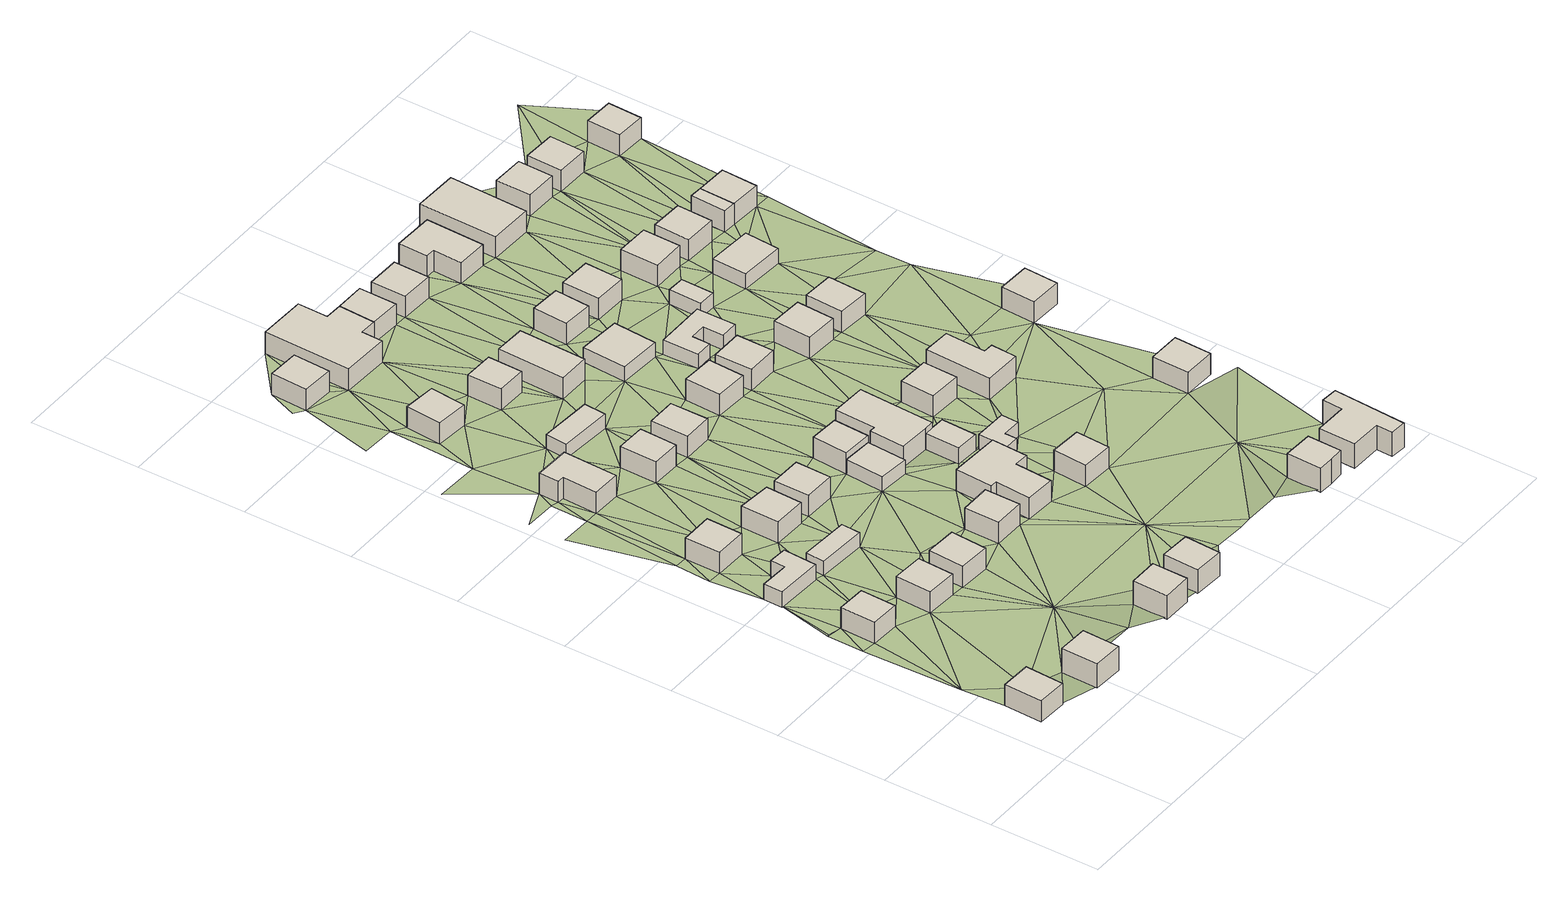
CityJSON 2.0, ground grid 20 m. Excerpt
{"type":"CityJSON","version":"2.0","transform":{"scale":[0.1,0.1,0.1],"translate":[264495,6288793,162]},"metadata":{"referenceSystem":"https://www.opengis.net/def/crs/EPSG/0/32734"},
"CityObjects":{
"building1":{"type":"Building","attributes":{"address":"57 Palm Lane Mamre 7347 Cape Town","building":"house","building:levels":"1","building_height":4.1,"roof_height":167.6,"ground_height":163.5,"plus_code":"4FRWFFP7+6RM"},"geometry":[{"type":"Solid","lod":"1","boundaries":[[[[0,1,2,3]],[[1,4,5,2]],[[4,6,7,5]],[[6,0,3,7]],[[3,2,5,7]],[[6,4,1,0]]]]}]},
"building2":{"type":"Building","attributes":{"address":"59 Palm Lane Mamre 7347 Cape Town","building":"house","building:levels":"1","building_height":4.1,"roof_height":168.15,"ground_height":164.05,"plus_code":"4FRWFFP7+6VF"},"geometry":[{"type":"Solid","lod":"1","boundaries":[[[[8,9,10,11]],[[9,12,13,10]],[[12,14,15,13]],[[14,8,11,15]],[[11,10,13,15]],[[14,12,9,8]]]]}]},
"building3":{"type":"Building","attributes":{"address":"58 Palm Lane Mamre 7347 Cape Town","building":"house","building:levels":"1","building_height":4.1,"roof_height":167.37,"ground_height":163.27,"plus_code":"4FRWFFP7+8RW"},"geometry":[{"type":"Solid","lod":"1","boundaries":[[[[16,17,18,19]],[[17,20,21,18]],[[20,22,23,21]],[[22,16,19,23]],[[19,18,21,23]],[[22,20,17,16]]]]}]},
"building4":{"type":"Building","attributes":{"building":"cabin","building:levels":"1","building_height":2.8,"roof_height":166.07,"ground_height":163.27,"plus_code":"4FRWFFP7+CR5"},"geometry":[{"type":"Solid","lod":"1","boundaries":[[[[24,25,26,27]],[[25,28,29,26]],[[28,30,31,29]],[[30,32,33,31]],[[32,34,35,33]],[[34,24,27,35]],[[27,26,29,31,33,35]],[[34,32,30,28,25,24]]]]}]},
"building5":{"type":"Building","attributes":{"address":"63 Olyf Lane Mamre 7347 Cape Town","building":"house","building:levels":"1","building_height":4.1,"roof_height":167.18,"ground_height":163.08,"plus_code":"4FRWFFP7+FR5"},"geometry":[{"type":"Solid","lod":"1","boundaries":[[[[36,37,38,39]],[[37,40,41,38]],[[40,42,43,41]],[[42,36,39,43]],[[39,38,41,43]],[[42,40,37,36]]]]}]},
"building6":{"type":"Building","attributes":{"address":"60 Palm Lane Mamre 7347 Cape Town","building":"house","building:levels":"1","building_height":4.1,"roof_height":167.39,"ground_height":163.29,"plus_code":"4FRWFFP7+8VP"},"geometry":[{"type":"Solid","lod":"1","boundaries":[[[[44,45,46,47]],[[45,48,49,46]],[[48,50,51,49]],[[50,44,47,51]],[[47,46,49,51]],[[50,48,45,44]]]]}]},
"building7":{"type":"Building","attributes":{"building":"cabin","building:levels":"1","building_height":2.8,"roof_height":166.09,"ground_height":163.29,"plus_code":"4FRWFFP7+CV4"},"geometry":[{"type":"Solid","lod":"1","boundaries":[[[[52,53,54,55]],[[53,56,57,54]],[[56,58,59,57]],[[58,52,55,59]],[[55,54,57,59]],[[58,56,53,52]]]]}]},
"building8":{"type":"Building","attributes":{"address":"62 Palm Lane Mamre 7347 Cape Town","building":"house","building:levels":"1","building_height":4.1,"roof_height":167.39,"ground_height":163.29,"plus_code":"4FRWFFP7+8WM"},"geometry":[{"type":"Solid","lod":"1","boundaries":[[[[60,61,62,63]],[[61,64,65,62]],[[64,66,67,65]],[[66,60,63,67]],[[63,62,65,67]],[[66,64,61,60]]]]}]},
"building9":{"type":"Building","attributes":{"address":"34 Olyf Lane Mamre 7347 Cape Town","building":"house","building:levels":"1","building_height":4.1,"roof_height":167.21,"ground_height":163.11,"plus_code":"4FRWFFP7+GVR"},"geometry":[{"type":"Solid","lod":"1","boundaries":[[[[68,69,70,71]],[[69,72,73,70]],[[72,74,75,73]],[[74,76,77,75]],[[76,78,79,77]],[[78,68,71,79]],[[71,70,73,75,77,79]],[[78,76,74,72,69,68]]]]}]},
"building10":{"type":"Building","attributes":{"address":"63 Palm Lane Mamre 7347 Cape Town","building":"house","building:levels":"1","building_height":4.1,"roof_height":168.15,"ground_height":164.05,"plus_code":"4FRWFFP7+6XC"},"geometry":[{"type":"Solid","lod":"1","boundaries":[[[[80,81,82,83]],[[81,84,85,82]],[[84,86,87,85]],[[86,80,83,87]],[[83,82,85,87]],[[86,84,81,80]]]]}]},
"building11":{"type":"Building","attributes":{"address":"61 Olyf Lane Mamre 7347 Cape Town","building":"house","building:levels":"1","building_height":4.1,"roof_height":167.1,"ground_height":163,"plus_code":"4FRWFFP7+CVX"},"geometry":[{"type":"Solid","lod":"1","boundaries":[[[[88,89,90,91]],[[89,92,93,90]],[[92,94,95,93]],[[94,88,91,95]],[[91,90,93,95]],[[94,92,89,88]]]]}]},
"building12":{"type":"Building","attributes":{"address":"65 Palm Lane Mamre 7347 Cape Town","building":"house","building:levels":"1","building_height":4.1,"roof_height":168.41,"ground_height":164.31,"plus_code":"4FRWFFP7+6XH"},"geometry":[{"type":"Solid","lod":"1","boundaries":[[[[96,97,98,99]],[[97,100,101,98]],[[100,102,103,101]],[[102,96,99,103]],[[99,98,101,103]],[[102,100,97,96]]]]}]},
"building13":{"type":"Building","attributes":{"address":"59 Olyf Lane Mamre 7347 Cape Town","building":"house","building:levels":"1","building_height":4.1,"roof_height":167.1,"ground_height":163,"plus_code":"4FRWFFP7+CWW"},"geometry":[{"type":"Solid","lod":"1","boundaries":[[[[104,105,106,107]],[[105,108,109,106]],[[108,110,111,109]],[[110,104,107,111]],[[107,106,109,111]],[[110,108,105,104]]]]}]},
"building14":{"type":"Building","attributes":{"address":"27 Manna Lane Mamre 7347 Cape Town","building":"house","building:levels":"1","building_height":4.1,"roof_height":167.18,"ground_height":163.08,"plus_code":"4FRWFFP7+MV2"},"geometry":[{"type":"Solid","lod":"1","boundaries":[[[[112,113,114,115]],[[113,116,117,114]],[[116,118,119,117]],[[118,112,115,119]],[[115,114,117,119]],[[118,116,113,112]]]]}]},
"building15":{"type":"Building","attributes":{"address":"32 Olyf Lane Mamre 7347 Cape Town","building":"house","building:levels":"1","building_height":4.1,"roof_height":167.13,"ground_height":163.03,"plus_code":"4FRWFFP7+GWJ"},"geometry":[{"type":"Solid","lod":"1","boundaries":[[[[120,121,122,123]],[[121,124,125,122]],[[124,126,127,125]],[[126,120,123,127]],[[123,122,125,127]],[[126,124,121,120]]]]}]},
"building16":{"type":"Building","attributes":{"address":"64 Palm Lane Mamre 7347 Cape Town","building":"house","building:levels":"1","building_height":4.1,"roof_height":167.39,"ground_height":163.29,"plus_code":"4FRWFFP7+8XV"},"geometry":[{"type":"Solid","lod":"1","boundaries":[[[[128,129,130,131]],[[129,132,133,130]],[[132,134,135,133]],[[134,128,131,135]],[[131,130,133,135]],[[134,132,129,128]]]]}]},
"building17":{"type":"Building","attributes":{"address":"54 Manna Lane Mamre 7347 Cape Town","building":"house","building:levels":"1","building_height":4.1,"roof_height":166.83,"ground_height":162.73,"plus_code":"4FRWFFP7+PRQ"},"geometry":[{"type":"Solid","lod":"1","boundaries":[[[[136,137,138,139]],[[137,140,141,138]],[[140,142,143,141]],[[142,136,139,143]],[[139,138,141,143]],[[142,140,137,136]]]]}]},
"building18":{"type":"Building","attributes":{"building":"cabin","building:levels":"1","building_height":2.8,"roof_height":165.83,"ground_height":163.03,"plus_code":"4FRWFFP7+HWJ"},"geometry":[{"type":"Solid","lod":"1","boundaries":[[[[144,145,146,147]],[[145,148,149,146]],[[148,150,151,149]],[[150,144,147,151]],[[147,146,149,151]],[[150,148,145,144]]]]}]},
"building19":{"type":"Building","attributes":{"address":"30 Olyf Lane Mamre 7347 Cape Town","building":"house","building:levels":"1","building_height":4.1,"roof_height":167.13,"ground_height":163.03,"plus_code":"4FRWFFP7+GWP"},"geometry":[{"type":"Solid","lod":"1","boundaries":[[[[152,153,154,155]],[[153,156,157,154]],[[156,158,159,157]],[[158,152,155,159]],[[155,154,157,159]],[[158,156,153,152]]]]}]},
"building20":{"type":"Building","attributes":{"building":"cabin","building:levels":"1","building_height":2.8,"roof_height":165.76,"ground_height":162.96,"plus_code":"4FRWFFP7+CXG"},"geometry":[{"type":"Solid","lod":"1","boundaries":[[[[160,161,162,163]],[[161,164,165,162]],[[164,166,167,165]],[[166,160,163,167]],[[163,162,165,167]],[[166,164,161,160]]]]}]},
"building21":{"type":"Building","attributes":{"address":"25 Manna Lane Mamre 7347 Cape Town","building":"house","building:levels":"1","building_height":4.1,"roof_height":167.21,"ground_height":163.11,"plus_code":"4FRWFFP7+JWR"},"geometry":[{"type":"Solid","lod":"1","boundaries":[[[[168,169,170,171]],[[169,172,173,170]],[[172,174,175,173]],[[174,168,171,175]],[[171,170,173,175]],[[174,172,169,168]]]]}]},
"building22":{"type":"Building","attributes":{"address":"66 Palm Lane Mamre 7347 Cape Town","building":"house","building:levels":"1","building_height":4.1,"roof_height":167.44,"ground_height":163.34,"plus_code":"4FRWFFP8+922"},"geometry":[{"type":"Solid","lod":"1","boundaries":[[[[176,177,178,179]],[[177,180,181,178]],[[180,182,183,181]],[[182,184,185,183]],[[184,186,187,185]],[[186,188,189,187]],[[188,190,191,189]],[[190,176,179,191]],[[179,178,181,183,185,187,189,191]],[[190,188,186,184,182,180,177,176]]]]}]},
"building23":{"type":"Building","attributes":{"address":"57 Olyf Lane Mamre 7347 Cape Town","building":"house","building:levels":"1","building_height":4.1,"roof_height":167.06,"ground_height":162.96,"plus_code":"4FRWFFP7+CXW"},"geometry":[{"type":"Solid","lod":"1","boundaries":[[[[161,160,192,193]],[[160,194,195,192]],[[194,196,197,195]],[[196,161,193,197]],[[193,192,195,197]],[[196,194,160,161]]]]}]},
"building24":{"type":"Building","attributes":{"address":"52 Manna Lane Mamre 7347 Cape Town","building":"yes","building:levels":"1","building_height":4.1,"roof_height":166.91,"ground_height":162.81,"plus_code":"4FRWFFP7+PVQ"},"geometry":[{"type":"Solid","lod":"1","boundaries":[[[[198,199,200,201]],[[199,202,203,200]],[[202,204,205,203]],[[204,206,207,205]],[[206,208,209,207]],[[208,210,211,209]],[[210,212,213,211]],[[212,198,201,213]],[[201,200,203,205,207,209,211,213]],[[212,210,208,206,204,202,199,198]]]]}]},
"building25":{"type":"Building","attributes":{"address":"23 Manna Lane Mamre 7347 Cape Town","building":"house","building:levels":"1","building_height":4.1,"roof_height":167.21,"ground_height":163.11,"plus_code":"4FRWFFP7+JWH"},"geometry":[{"type":"Solid","lod":"1","boundaries":[[[[214,215,216,217]],[[215,218,219,216]],[[218,220,221,219]],[[220,214,217,221]],[[217,216,219,221]],[[220,218,215,214]]]]}]},
"building26":{"type":"Building","attributes":{"address":"55 Olyf Lane Mamre 7347 Cape Town","building":"house","building:levels":"1","building_height":4.1,"roof_height":167.06,"ground_height":162.96,"plus_code":"4FRWFFP8+C2V"},"geometry":[{"type":"Solid","lod":"1","boundaries":[[[[222,223,224,225]],[[223,226,227,224]],[[226,228,229,227]],[[228,230,231,229]],[[230,232,233,231]],[[232,234,235,233]],[[234,222,225,235]],[[225,224,227,229,231,233,235]],[[234,232,230,228,226,223,222]]]]}]},
"building27":{"type":"Building","attributes":{"building":"cabin","building:levels":"1","building_height":2.8,"roof_height":166.14,"ground_height":163.34,"plus_code":"4FRWFFP8+C24"},"geometry":[{"type":"Solid","lod":"1","boundaries":[[[[222,236,237,238]],[[236,239,240,237]],[[239,241,242,240]],[[241,223,243,242]],[[223,222,238,243]],[[238,237,240,242,243]],[[223,241,239,236,222]]]]}]},
"building28":{"type":"Building","attributes":{"address":"68 Palm Lane Mamre 7347 Cape Town","building":"house","building:levels":"1","building_height":4.1,"roof_height":167.44,"ground_height":163.34,"plus_code":"4FRWFFP8+83C"},"geometry":[{"type":"Solid","lod":"1","boundaries":[[[[244,245,246,247]],[[245,248,249,246]],[[248,250,251,249]],[[250,244,247,251]],[[247,246,249,251]],[[250,248,245,244]]]]}]},
"building29":{"type":"Building","attributes":{"address":"28 Olyf Lane Mamre 7347 Cape Town","building":"house","building:levels":"1","building_height":4.1,"roof_height":167.07,"ground_height":162.97,"plus_code":"4FRWFFP7+GXQ"},"geometry":[{"type":"Solid","lod":"1","boundaries":[[[[252,253,254,255]],[[253,256,257,254]],[[256,258,259,257]],[[258,252,255,259]],[[255,254,257,259]],[[258,256,253,252]]]]}]},
"building30":{"type":"Building","attributes":{"address":"50 Manna Lane Mamre 7347 Cape Town","building":"house","building:levels":"1","building_height":4.1,"roof_height":166.91,"ground_height":162.81,"plus_code":"4FRWFFP7+PWP"},"geometry":[{"type":"Solid","lod":"1","boundaries":[[[[260,261,201,200]],[[261,262,263,201]],[[262,264,265,263]],[[264,260,200,265]],[[200,201,263,265]],[[264,262,261,260]]]]}]},
"building31":{"type":"Building","attributes":{"building":"cabin","building:levels":"1","building_height":2.8,"roof_height":166.14,"ground_height":163.34,"plus_code":"4FRWFFP8+92Q"},"geometry":[{"type":"Solid","lod":"1","boundaries":[[[[266,267,268,269]],[[267,270,271,268]],[[270,272,273,271]],[[272,274,275,273]],[[274,276,277,275]],[[276,266,269,277]],[[269,268,271,273,275,277]],[[276,274,272,270,267,266]]]]}]},
"building32":{"type":"Building","attributes":{"address":"Mamre 7347 Cape Town","building":"cabin","building:levels":"1","building_height":2.8,"roof_height":165.82,"ground_height":163.02,"plus_code":"4FRWFFP7+HXX"},"geometry":[{"type":"Solid","lod":"1","boundaries":[[[[278,279,280,281]],[[279,282,283,280]],[[282,284,285,283]],[[284,278,281,285]],[[281,280,283,285]],[[284,282,279,278]]]]}]},
"building33":{"type":"Building","attributes":{"address":"26 Olyf Lane Mamre 7347 Cape Town","building":"house","building:levels":"1","building_height":4.1,"roof_height":167.07,"ground_height":162.97,"plus_code":"4FRWFFP8+G2M"},"geometry":[{"type":"Solid","lod":"1","boundaries":[[[[286,287,288,289]],[[287,290,291,288]],[[290,292,293,291]],[[292,286,289,293]],[[289,288,291,293]],[[292,290,287,286]]]]}]},
"building34":{"type":"Building","attributes":{"address":"71 Palm Lane Mamre 7347 Cape Town","building":"house","building:levels":"1","building_height":4.1,"roof_height":168.61,"ground_height":164.51,"plus_code":"4FRWFFP8+648"},"geometry":[{"type":"Solid","lod":"1","boundaries":[[[[294,295,296,297]],[[295,298,299,296]],[[298,300,301,299]],[[300,302,303,301]],[[302,294,297,303]],[[297,296,299,301,303]],[[302,300,298,295,294]]]]}]},
"building35":{"type":"Building","attributes":{"address":"48 Manna Lane Mamre 7347 Cape Town","building":"house","building:levels":"1","building_height":4.1,"roof_height":166.91,"ground_height":162.81,"plus_code":"4FRWFFP7+PXM"},"geometry":[{"type":"Solid","lod":"1","boundaries":[[[[304,305,306,307]],[[305,308,309,306]],[[308,310,311,309]],[[310,304,307,311]],[[307,306,309,311]],[[310,308,305,304]]]]}]},
"building36":{"type":"Building","attributes":{"address":"53 Olyf Lane Mamre 7347 Cape Town","building":"house","building:levels":"1","building_height":4.1,"roof_height":167.06,"ground_height":162.96,"plus_code":"4FRWFFP8+C3M"},"geometry":[{"type":"Solid","lod":"1","boundaries":[[[[312,313,314,315]],[[313,316,317,314]],[[316,318,319,317]],[[318,312,315,319]],[[315,314,317,319]],[[318,316,313,312]]]]}]},
"building37":{"type":"Building","attributes":{"address":"21 Manna Lane Mamre 7347 Cape Town","building":"house","building:levels":"1","building_height":4.1,"roof_height":167.12,"ground_height":163.02,"plus_code":"4FRWFFP7+JXX"},"geometry":[{"type":"Solid","lod":"1","boundaries":[[[[320,321,322,323]],[[321,324,325,322]],[[324,326,327,325]],[[326,320,323,327]],[[323,322,325,327]],[[326,324,321,320]]]]}]},
"building38":{"type":"Building","attributes":{"address":"Mamre 7347 Cape Town","building":"cabin","building:levels":"1","building_height":2.8,"roof_height":165.77,"ground_height":162.97,"plus_code":"4FRWFFP8+H29"},"geometry":[{"type":"Solid","lod":"1","boundaries":[[[[328,329,330,331]],[[329,332,333,330]],[[332,334,335,333]],[[334,336,337,335]],[[336,338,339,337]],[[338,340,341,339]],[[340,342,343,341]],[[342,328,331,343]],[[331,330,333,335,337,339,341,343]],[[342,340,338,336,334,332,329,328]]]]}]},
"building39":{"type":"Building","attributes":{"address":"19 Manna Lane Mamre 7347 Cape Town","building":"house","building:levels":"1","building_height":4.1,"roof_height":167.12,"ground_height":163.02,"plus_code":"4FRWFFP8+J2W"},"geometry":[{"type":"Solid","lod":"1","boundaries":[[[[344,345,346,347]],[[345,348,349,346]],[[348,350,351,349]],[[350,344,347,351]],[[347,346,349,351]],[[350,348,345,344]]]]}]},
"building40":{"type":"Building","attributes":{"address":"73 Palm Lane Mamre 7347 Cape Town","building":"house","building:levels":"1","building_height":4.1,"roof_height":168.61,"ground_height":164.51,"plus_code":"4FRWFFP8+657"},"geometry":[{"type":"Solid","lod":"1","boundaries":[[[[352,353,354,355]],[[353,356,357,354]],[[356,358,359,357]],[[358,360,361,359]],[[360,362,363,361]],[[362,364,365,363]],[[364,366,367,365]],[[366,352,355,367]],[[355,354,357,359,361,363,365,367]],[[366,364,362,360,358,356,353,352]]]]}]},
"building41":{"type":"Building","attributes":{"address":"51 Olyf Lane Mamre 7347 Cape Town","building":"house","building:levels":"1","building_height":4.1,"roof_height":167.07,"ground_height":162.97,"plus_code":"4FRWFFP8+C4J"},"geometry":[{"type":"Solid","lod":"1","boundaries":[[[[368,369,370,371]],[[369,372,373,370]],[[372,374,375,373]],[[374,376,377,375]],[[376,378,379,377]],[[378,368,371,379]],[[371,370,373,375,377,379]],[[378,376,374,372,369,368]]]]}]},
"building42":{"type":"Building","attributes":{"address":"24 Olyf Lane Mamre 7347 Cape Town","building":"house","building:levels":"1","building_height":4.1,"roof_height":167.07,"ground_height":162.97,"plus_code":"4FRWFFP8+G3F"},"geometry":[{"type":"Solid","lod":"1","boundaries":[[[[380,381,382,383]],[[381,384,385,382]],[[384,386,387,385]],[[386,380,383,387]],[[383,382,385,387]],[[386,384,381,380]]]]}]},
"building43":{"type":"Building","attributes":{"address":"46 Manna Lane Mamre 7347 Cape Town","building":"house","building:levels":"1","building_height":4.1,"roof_height":166.92,"ground_height":162.82,"plus_code":"4FRWFFP8+P2F"},"geometry":[{"type":"Solid","lod":"1","boundaries":[[[[388,389,390,391]],[[389,392,393,390]],[[392,394,395,393]],[[394,396,397,395]],[[396,398,399,397]],[[398,388,391,399]],[[391,390,393,395,397,399]],[[398,396,394,392,389,388]]]]}]},
"building44":{"type":"Building","attributes":{"building":"cabin","building:levels":"1","building_height":2.8,"roof_height":165.82,"ground_height":163.02,"plus_code":"4FRWFFP8+H3V"},"geometry":[{"type":"Solid","lod":"1","boundaries":[[[[400,401,402,403]],[[401,404,405,402]],[[404,406,407,405]],[[406,400,403,407]],[[403,402,405,407]],[[406,404,401,400]]]]}]},
"building45":{"type":"Building","attributes":{"address":"22 Olyf Lane Mamre 7347 Cape Town","building":"house","building:levels":"1","building_height":4.1,"roof_height":167.04,"ground_height":162.94,"plus_code":"4FRWFFP8+G4C"},"geometry":[{"type":"Solid","lod":"1","boundaries":[[[[408,409,410,411]],[[409,412,413,410]],[[412,414,415,413]],[[414,408,411,415]],[[411,410,413,415]],[[414,412,409,408]]]]}]},
"building46":{"type":"Building","attributes":{"address":"74 Palm Lane Mamre 7347 Cape Town","building":"house","building:levels":"1","building_height":4.1,"roof_height":167.5,"ground_height":163.4,"plus_code":"4FRWFFP8+85G"},"geometry":[{"type":"Solid","lod":"1","boundaries":[[[[416,417,418,419]],[[417,420,421,418]],[[420,422,423,421]],[[422,416,419,423]],[[419,418,421,423]],[[422,420,417,416]]]]}]},
"building47":{"type":"Building","attributes":{"address":"17 Manna Lane Mamre 7347 Cape Town","building":"house","building:levels":"1","building_height":4.1,"roof_height":167.12,"ground_height":163.02,"plus_code":"4FRWFFP8+J3P"},"geometry":[{"type":"Solid","lod":"1","boundaries":[[[[424,425,426,427]],[[425,428,429,426]],[[428,430,431,429]],[[430,424,427,431]],[[427,426,429,431]],[[430,428,425,424]]]]}]},
"building48":{"type":"Building","attributes":{"address":"44 Manna Lane Mamre 7347 Cape Town","building":"house","building:levels":"1","building_height":4.1,"roof_height":166.92,"ground_height":162.82,"plus_code":"4FRWFFP8+P3J"},"geometry":[{"type":"Solid","lod":"1","boundaries":[[[[432,433,434,435]],[[433,436,437,434]],[[436,438,439,437]],[[438,432,435,439]],[[435,434,437,439]],[[438,436,433,432]]]]}]},
"building49":{"type":"Building","attributes":{"address":"Mamre 7347 Cape Town","building":"cabin","building:levels":"1","building_height":2.8,"roof_height":165.78,"ground_height":162.98,"plus_code":"4FRWFFP8+H4M"},"geometry":[{"type":"Solid","lod":"1","boundaries":[[[[440,441,442,443]],[[441,444,445,442]],[[444,446,447,445]],[[446,440,443,447]],[[443,442,445,447]],[[446,444,441,440]]]]}]},
"building50":{"type":"Building","attributes":{"address":"15 Manna Lane Mamre 7347 Cape Town","building":"house","building:levels":"1","building_height":4.1,"roof_height":167.08,"ground_height":162.98,"plus_code":"4FRWFFP8+J4F"},"geometry":[{"type":"Solid","lod":"1","boundaries":[[[[448,449,450,451]],[[449,452,453,450]],[[452,454,455,453]],[[454,448,451,455]],[[451,450,453,455]],[[454,452,449,448]]]]}]},
"building51":{"type":"Building","attributes":{"address":"Olyf Lane Mamre 7347 Cape Town","building":"house","building:levels":"1","building_height":4.1,"roof_height":167.07,"ground_height":162.97,"plus_code":"4FRWFFP8+C5P"},"geometry":[{"type":"Solid","lod":"1","boundaries":[[[[456,457,458,459]],[[457,460,461,458]],[[460,462,463,461]],[[462,456,459,463]],[[459,458,461,463]],[[462,460,457,456]]]]}]},
"building52":{"type":"Building","attributes":{"address":"42 Manna Lane Mamre 7347 Cape Town","building":"house","building:levels":"1","building_height":4.1,"roof_height":166.91,"ground_height":162.81,"plus_code":"4FRWFFP8+P4C"},"geometry":[{"type":"Solid","lod":"1","boundaries":[[[[464,465,466,467]],[[465,468,469,466]],[[468,470,471,469]],[[470,464,467,471]],[[467,466,469,471]],[[470,468,465,464]]]]}]},
"building53":{"type":"Building","attributes":{"building":"garage","building:levels":"1","building_height":4.1,"roof_height":167.08,"ground_height":162.98,"plus_code":"4FRWFFP8+J4H"},"geometry":[{"type":"Solid","lod":"1","boundaries":[[[[472,473,474,475]],[[473,476,477,474]],[[476,478,479,477]],[[478,472,475,479]],[[475,474,477,479]],[[478,476,473,472]]]]}]},
"building54":{"type":"Building","attributes":{"address":"13 Manna Lane Mamre 7347 Cape Town","building":"house","building:levels":"1","building_height":4.1,"roof_height":167.08,"ground_height":162.98,"plus_code":"4FRWFFP8+J5F"},"geometry":[{"type":"Solid","lod":"1","boundaries":[[[[472,478,479,475]],[[478,480,481,479]],[[480,482,483,481]],[[482,472,475,483]],[[475,479,481,483]],[[482,480,478,472]]]]}]},
"building55":{"type":"Building","attributes":{"address":"40 Manna Lane Mamre 7347 Cape Town","building":"house","building:levels":"1","building_height":4.1,"roof_height":166.91,"ground_height":162.81,"plus_code":"4FRWFFP8+P4G"},"geometry":[{"type":"Solid","lod":"1","boundaries":[[[[484,485,486,487]],[[485,488,489,486]],[[488,490,491,489]],[[490,484,487,491]],[[487,486,489,491]],[[490,488,485,484]]]]}]},
"building56":{"type":"Building","attributes":{"address":"38 Manna Lane Mamre 7347 Cape Town","building":"house","building:levels":"1","building_height":4.1,"roof_height":166.91,"ground_height":162.81,"plus_code":"4FRWFFP8+P59"},"geometry":[{"type":"Solid","lod":"1","boundaries":[[[[492,493,494,495]],[[493,496,497,494]],[[496,498,499,497]],[[498,492,495,499]],[[495,494,497,499]],[[498,496,493,492]]]]}]},
"terrain1":{"type":"TINRelief","geometry":[{"type":"CompositeSurface","lod":"1","boundaries":[[[500,1,0]],[[501,500,22]],[[502,8,0]],[[502,503,8]],[[16,22,500]],[[500,0,50]],[[501,20,504]],[[22,20,501]],[[20,505,504]],[[505,506,504]],[[505,20,506]],[[16,500,50]],[[506,20,17]],[[507,0,8]],[[508,509,510]],[[507,50,0]],[[511,24,37]],[[16,48,17]],[[17,512,506]],[[8,508,507]],[[32,37,24]],[[50,48,16]],[[32,24,34]],[[511,36,513]],[[36,511,37]],[[510,514,508]],[[48,52,17]],[[512,17,52]],[[515,513,516]],[[40,37,32]],[[516,513,36]],[[507,508,514]],[[32,30,40]],[[50,507,44]],[[512,52,58]],[[58,30,512]],[[36,78,516]],[[78,36,42]],[[48,53,52]],[[44,507,61]],[[30,58,89]],[[89,40,30]],[[517,518,72]],[[53,48,45]],[[514,81,507]],[[60,45,44]],[[44,61,60]],[[516,74,518]],[[78,74,516]],[[88,42,40]],[[514,519,81]],[[88,40,89]],[[507,64,61]],[[74,72,518]],[[74,78,76]],[[89,58,56]],[[68,78,42]],[[72,520,521]],[[45,60,522]],[[45,522,53]],[[523,507,81]],[[88,126,42]],[[522,60,66]],[[92,89,56]],[[68,42,126]],[[129,64,507]],[[520,72,144]],[[56,105,92]],[[64,129,66]],[[126,88,94]],[[72,69,144]],[[523,524,100]],[[116,525,520]],[[100,524,526]],[[69,68,124]],[[66,128,522]],[[137,527,525]],[[129,507,132]],[[68,126,124]],[[105,104,92]],[[94,92,104]],[[164,56,53]],[[507,523,528]],[[522,164,53]],[[116,520,118]],[[108,105,56]],[[116,113,525]],[[128,66,129]],[[145,69,124]],[[118,520,144]],[[69,145,144]],[[94,120,126]],[[529,137,136]],[[507,528,132]],[[164,522,128]],[[94,104,153]],[[56,164,108]],[[208,137,525]],[[208,525,113]],[[528,523,100]],[[94,153,120]],[[124,148,145]],[[110,153,104]],[[208,140,137]],[[113,112,208]],[[528,100,97]],[[118,144,172]],[[530,97,531]],[[121,148,124]],[[121,120,152]],[[161,110,108]],[[153,152,120]],[[134,184,128]],[[112,118,169]],[[184,164,128]],[[142,140,208]],[[164,161,108]],[[186,134,132]],[[186,132,190]],[[206,136,142]],[[169,118,172]],[[110,156,153]],[[190,132,528]],[[121,152,148]],[[97,530,528]],[[144,215,172]],[[186,190,188]],[[134,186,184]],[[208,206,142]],[[215,144,150]],[[110,161,196]],[[112,532,208]],[[196,156,110]],[[528,176,190]],[[166,164,184]],[[148,152,158]],[[169,532,112]],[[528,530,533]],[[215,174,172]],[[534,166,184]],[[176,528,244]],[[156,196,253]],[[166,234,160]],[[535,528,533]],[[169,168,532]],[[148,279,150]],[[158,156,253]],[[174,215,536]],[[166,534,234]],[[180,177,176]],[[279,148,158]],[[232,160,234]],[[215,150,218]],[[168,174,536]],[[182,534,184]],[[232,194,160]],[[536,215,214]],[[228,196,194]],[[196,228,253]],[[168,214,532]],[[180,176,250]],[[536,214,168]],[[250,176,244]],[[194,232,230]],[[261,537,532]],[[234,534,222]],[[253,252,158]],[[245,244,528]],[[279,218,150]],[[230,228,194]],[[252,279,158]],[[182,180,267]],[[262,532,214]],[[182,266,534]],[[262,261,532]],[[270,180,250]],[[270,267,180]],[[538,539,260]],[[540,534,266]],[[228,256,253]],[[267,266,182]],[[535,541,528]],[[218,279,542]],[[270,250,248]],[[218,542,220]],[[264,538,260]],[[256,228,287]],[[541,245,528]],[[305,214,220]],[[214,305,262]],[[279,252,282]],[[287,228,226]],[[266,276,540]],[[226,223,543]],[[270,274,272]],[[223,241,313]],[[241,540,276]],[[541,535,544]],[[223,313,543]],[[258,329,252]],[[270,248,274]],[[542,321,220]],[[286,256,287]],[[256,286,258]],[[282,252,329]],[[544,545,302]],[[313,241,276]],[[262,304,264]],[[304,262,305]],[[226,543,312]],[[329,258,286]],[[321,320,220]],[[226,290,287]],[[312,543,313]],[[308,305,220]],[[542,284,321]],[[541,544,302]],[[320,308,220]],[[332,329,286]],[[328,282,329]],[[276,316,313]],[[369,276,274]],[[546,248,245]],[[284,282,328]],[[381,226,312]],[[286,292,332]],[[321,284,324]],[[226,381,290]],[[274,248,546]],[[316,276,369]],[[300,541,302]],[[338,332,292]],[[332,336,334]],[[338,336,332]],[[324,284,345]],[[308,320,398]],[[547,358,300]],[[274,372,369]],[[292,290,380]],[[541,422,245]],[[398,320,326]],[[304,310,392]],[[368,312,318]],[[345,326,324]],[[338,292,340]],[[381,312,368]],[[284,328,400]],[[300,358,541]],[[290,381,380]],[[310,308,394]],[[369,368,316]],[[368,318,316]],[[344,326,345]],[[308,398,394]],[[284,348,345]],[[380,340,292]],[[372,274,546]],[[422,546,245]],[[398,326,344]],[[400,328,342]],[[392,310,394]],[[541,358,353]],[[398,396,394]],[[348,284,400]],[[368,384,381]],[[340,401,342]],[[388,398,344]],[[340,380,386]],[[353,358,356]],[[401,340,404]],[[401,400,342]],[[384,368,409]],[[340,386,404]],[[388,344,433]],[[433,344,350]],[[374,378,376]],[[384,409,386]],[[400,425,348]],[[541,353,548]],[[412,368,378]],[[368,412,409]],[[422,541,548]],[[350,348,424]],[[422,420,546]],[[409,408,386]],[[425,400,406]],[[374,549,378]],[[348,425,424]],[[388,433,550]],[[389,432,392]],[[389,388,550]],[[444,404,386]],[[372,546,460]],[[372,460,374]],[[408,444,386]],[[406,404,551]],[[378,549,412]],[[433,350,436]],[[550,433,432]],[[389,550,432]],[[428,425,406]],[[420,460,546]],[[350,424,436]],[[551,404,444]],[[460,549,374]],[[408,414,444]],[[551,428,406]],[[460,420,417]],[[436,424,430]],[[552,414,412]],[[551,449,428]],[[446,444,414]],[[549,460,457]],[[448,428,449]],[[549,553,412]],[[428,448,430]],[[430,465,436]],[[452,449,551]],[[414,552,446]],[[552,412,553]],[[553,549,457]],[[465,464,436]],[[464,438,436]],[[554,452,551]],[[430,468,465]],[[430,448,485]],[[552,555,446]],[[554,476,452]],[[468,430,485]],[[438,464,470]],[[485,448,454]],[[457,556,553]],[[557,454,452]],[[553,555,552]],[[452,476,557]],[[554,478,476]],[[554,446,480]],[[454,557,473]],[[473,557,476]],[[446,555,480]],[[554,480,478]],[[484,468,485]],[[468,484,470]],[[488,454,473]],[[488,485,454]],[[493,473,472]],[[558,480,555]],[[473,493,488]],[[493,472,482]],[[482,480,558]],[[482,558,559]],[[490,488,492]],[[490,560,484]],[[488,493,492]],[[496,482,559]],[[496,493,482]],[[560,490,492]],[[561,560,492]]]}]}
},
"vertices":[
[109,146,15],[53,148,15],[53,148,56],[109,146,56],[50,78,15],[50,78,56],[106,76,15],[106,76,56],
[172,123,15],[170,55,15],[170,55,62],[172,123,62],[226,53,15],[226,53,62],[228,121,15],[228,121,62],
[124,402,13],[126,467,13],[126,467,54],[124,402,54],[73,469,13],[73,469,54],[71,404,13],[71,404,54],
[68,610,11],[67,575,11],[67,575,41],[68,610,41],[154,572,11],[154,572,41],[157,633,11],[157,633,41],[123,635,11],[123,635,41],[122,608,11],[122,608,41],
[83,768,11],[83,703,11],[83,703,52],[83,768,52],[142,702,11],[142,702,52],[143,768,11],[143,768,52],
[240,374,13],[243,440,13],[243,440,54],[240,374,54],[186,443,13],[186,443,54],[183,377,13],[183,377,54],
[168,566,13],[259,561,13],[259,561,41],[168,566,41],[261,596,13],[261,596,41],[170,601,13],[170,601,41],
[269,438,13],[265,372,13],[265,372,54],[269,438,54],[323,369,13],[323,369,54],[327,435,13],[327,435,54],
[154,946,11],[157,1045,11],[157,1045,52],[154,946,52],[91,1047,11],[91,1047,52],[90,1011,11],[90,1011,52],[103,1010,11],[103,1010,52],[101,947,11],[101,947,52],
[429,128,16],[375,128,16],[375,128,62],[429,128,62],[374,63,16],[374,63,62],[428,63,16],[428,63,62],
[200,743,10],[199,673,10],[199,673,51],[200,743,51],[260,672,10],[260,672,51],[262,738,10],[262,738,51],
[508,57,18],[511,123,18],[511,123,64],[508,57,64],[455,126,18],[455,126,64],[452,60,18],[452,60,64],
[282,737,10],[281,672,10],[281,672,51],[282,737,51],[339,671,10],[339,671,51],[340,736,10],[340,736,51],
[174,1306,11],[114,1311,11],[114,1311,52],[174,1306,52],[109,1246,11],[109,1246,52],[168,1241,11],[168,1241,52],
[271,914,10],[273,982,10],[273,982,51],[271,914,51],[219,983,10],[219,983,51],[218,915,10],[218,915,51],
[388,453,13],[388,389,13],[388,389,54],[388,453,54],[445,389,13],[445,389,54],[445,453,13],[445,453,54],
[69,1534,7],[66,1467,7],[66,1467,48],[69,1534,48],[125,1464,7],[125,1464,48],[128,1532,7],[128,1532,48],
[193,1104,10],[190,1064,10],[190,1064,38],[193,1104,38],[287,1058,10],[287,1058,38],[290,1098,10],[290,1098,38],
[299,980,10],[299,911,10],[299,911,51],[299,980,51],[353,911,10],[353,911,51],[353,980,10],[353,980,51],
[458,682,10],[403,685,10],[403,685,38],[458,682,38],[398,614,10],[398,614,38],[454,610,10],[454,610,38],
[289,1278,11],[234,1279,11],[234,1279,52],[289,1278,52],[233,1216,11],[233,1216,52],[288,1215,11],[288,1215,52],
[521,382,13],[525,450,13],[525,450,54],[521,382,54],[552,449,13],[552,449,54],[555,515,13],[555,515,54],[461,519,13],[461,519,54],[458,451,13],[458,451,54],[470,450,13],[470,450,54],[466,385,13],[466,385,54],
[458,682,51],[403,685,51],[461,747,10],[461,747,51],[407,750,10],[407,750,51],
[265,1476,7],[268,1543,7],[268,1543,49],[265,1476,49],[236,1544,7],[236,1544,49],[237,1599,7],[237,1599,49],[149,1601,7],[149,1601,49],[145,1441,7],[145,1441,49],[233,1439,7],[233,1439,49],[234,1477,7],[234,1477,49],
[315,1277,11],[311,1153,11],[311,1153,52],[315,1277,52],[369,1152,11],[369,1152,52],[372,1275,11],[372,1275,52],
[524,619,10],[542,619,10],[542,619,51],[524,619,51],[548,758,10],[548,758,51],[483,760,10],[483,760,51],[480,686,10],[480,686,51],[469,686,10],[469,686,51],[466,622,10],[466,622,51],
[522,556,10],[522,556,41],[524,619,41],[565,554,10],[565,554,41],[567,618,10],[567,618,41],[542,619,41],
[583,360,13],[642,357,13],[642,357,54],[583,360,54],[645,419,13],[645,419,54],[587,422,13],[587,422,54],
[417,996,10],[414,930,10],[414,930,51],[417,996,51],[474,927,10],[474,927,51],[477,993,10],[477,993,51],
[268,1543,8],[265,1476,8],[322,1474,8],[322,1474,49],[323,1543,8],[323,1543,49],
[568,550,13],[567,496,13],[567,496,41],[568,550,41],[593,496,13],[593,496,41],[593,517,13],[593,517,41],[628,517,13],[628,517,41],[629,549,13],[629,549,41],
[407,1181,10],[402,1100,10],[402,1100,38],[407,1181,38],[480,1096,10],[480,1096,38],[485,1176,10],[485,1176,38],
[494,993,10],[494,925,10],[494,925,51],[494,993,51],[553,925,10],[553,925,51],[553,993,10],[553,993,51],
[770,47,19],[797,46,19],[797,46,66],[770,47,66],[825,47,19],[825,47,66],[826,109,19],[826,109,66],[771,111,19],[771,111,66],
[346,1537,8],[345,1473,8],[345,1473,49],[346,1537,49],[407,1471,8],[407,1471,49],[408,1536,8],[408,1536,49],
[601,718,10],[598,656,10],[598,656,51],[601,718,51],[658,653,10],[658,653,51],[660,716,10],[660,716,51],
[432,1291,10],[428,1228,10],[428,1228,51],[432,1291,51],[484,1224,10],[484,1224,51],[488,1288,10],[488,1288,51],
[492,1090,10],[493,1025,10],[493,1025,38],[492,1090,38],[525,1025,10],[525,1025,38],[525,1057,10],[525,1057,38],[554,1057,10],[554,1057,38],[554,1020,10],[554,1020,38],[588,1020,10],[588,1020,38],[587,1091,10],[587,1091,38],
[511,1291,10],[509,1222,10],[509,1222,51],[511,1291,51],[569,1220,10],[569,1220,51],[571,1289,10],[571,1289,51],
[945,140,19],[914,142,19],[914,142,66],[945,140,66],[912,105,19],[912,105,66],[852,106,19],[852,106,66],[850,38,19],[850,38,66],[908,37,19],[908,37,66],[907,7,19],[907,7,66],[937,5,19],[937,5,66],
[689,731,10],[684,609,10],[684,609,51],[689,731,51],[753,607,10],[753,607,51],[755,654,10],[755,654,51],[737,655,10],[737,655,51],[740,729,10],[740,729,51],
[615,966,10],[612,897,10],[612,897,51],[615,966,51],[672,894,10],[672,894,51],[675,963,10],[675,963,51],
[522,1448,8],[525,1555,8],[525,1555,49],[522,1448,49],[451,1557,8],[451,1557,49],[449,1504,8],[449,1504,49],[467,1503,8],[467,1503,49],[465,1450,8],[465,1450,49],
[603,1154,10],[601,1094,10],[601,1094,38],[603,1154,38],[634,1093,10],[634,1093,38],[635,1153,10],[635,1153,38],
[699,963,9],[695,894,9],[695,894,50],[699,963,50],[753,890,9],[753,890,50],[756,960,9],[756,960,50],
[925,360,14],[927,428,14],[927,428,55],[925,360,55],[867,429,14],[867,429,55],[865,361,14],[865,361,55],
[630,1264,10],[629,1194,10],[629,1194,51],[630,1264,51],[690,1194,10],[690,1194,51],[691,1263,10],[691,1263,51],
[552,1587,8],[549,1443,8],[549,1443,49],[552,1587,49],[630,1441,8],[630,1441,49],[634,1585,8],[634,1585,49],
[788,1138,9],[705,1143,9],[705,1143,38],[788,1138,38],[702,1079,9],[702,1079,38],[784,1074,9],[784,1074,38],
[712,1256,10],[710,1191,10],[710,1191,51],[712,1256,51],[770,1189,10],[770,1189,51],[772,1254,10],[772,1254,51],
[945,722,10],[885,724,10],[885,724,51],[945,722,51],[882,661,10],[882,661,51],[942,659,10],[942,659,51],
[668,1523,8],[667,1459,8],[667,1459,49],[668,1523,49],[726,1458,8],[726,1458,49],[727,1522,8],[727,1522,49],
[827,1250,10],[804,1251,10],[804,1251,51],[827,1250,51],[801,1186,10],[801,1186,51],[825,1185,10],[825,1185,51],
[882,1182,10],[882,1182,51],[885,1248,10],[885,1248,51],
[747,1519,8],[745,1454,8],[745,1454,49],[747,1519,49],[805,1453,8],[805,1453,49],[807,1517,8],[807,1517,49],
[872,1492,8],[870,1430,8],[870,1430,49],[872,1492,49],[925,1428,8],[925,1428,49],[927,1490,8],[927,1490,49],
[48,225,15],[44,407,13],[106,76,18],[170,55,18],[45,474,13],[48,475,13],[67,575,13],[299,225,16],[228,121,16],[226,53,21],[251,99,21],[58,705,11],[154,572,13],[62,769,11],[316,97,21],[18,948,11],[76,947,11],[19,1016,11],[77,1015,11],[374,63,21],[86,1168,11],[5,1171,11],[299,475,13],[429,128,18],[428,63,23],[92,1327,11],[452,60,23],[30,1330,11],[550,225,18],[48,1480,7],[570,102,18],[508,57,23],[233,1439,8],[629,100,18],[522,556,13],[647,97,23],[299,1230,11],[234,1477,8],[237,1599,8],[236,1544,8],[565,554,13],[801,225,19],[407,1181,11],[550,725,10],[712,95,25],[770,47,25],[801,475,14],[825,47,25],[956,330,21],[801,725,10],[550,1480,8],[705,1143,10],[801,980,9],[897,903,9],[788,1138,10],[896,968,9],[945,722,11],[801,1230,10],[913,1181,10],[915,1250,10],[888,1634,7],[954,1510,8]
]}
